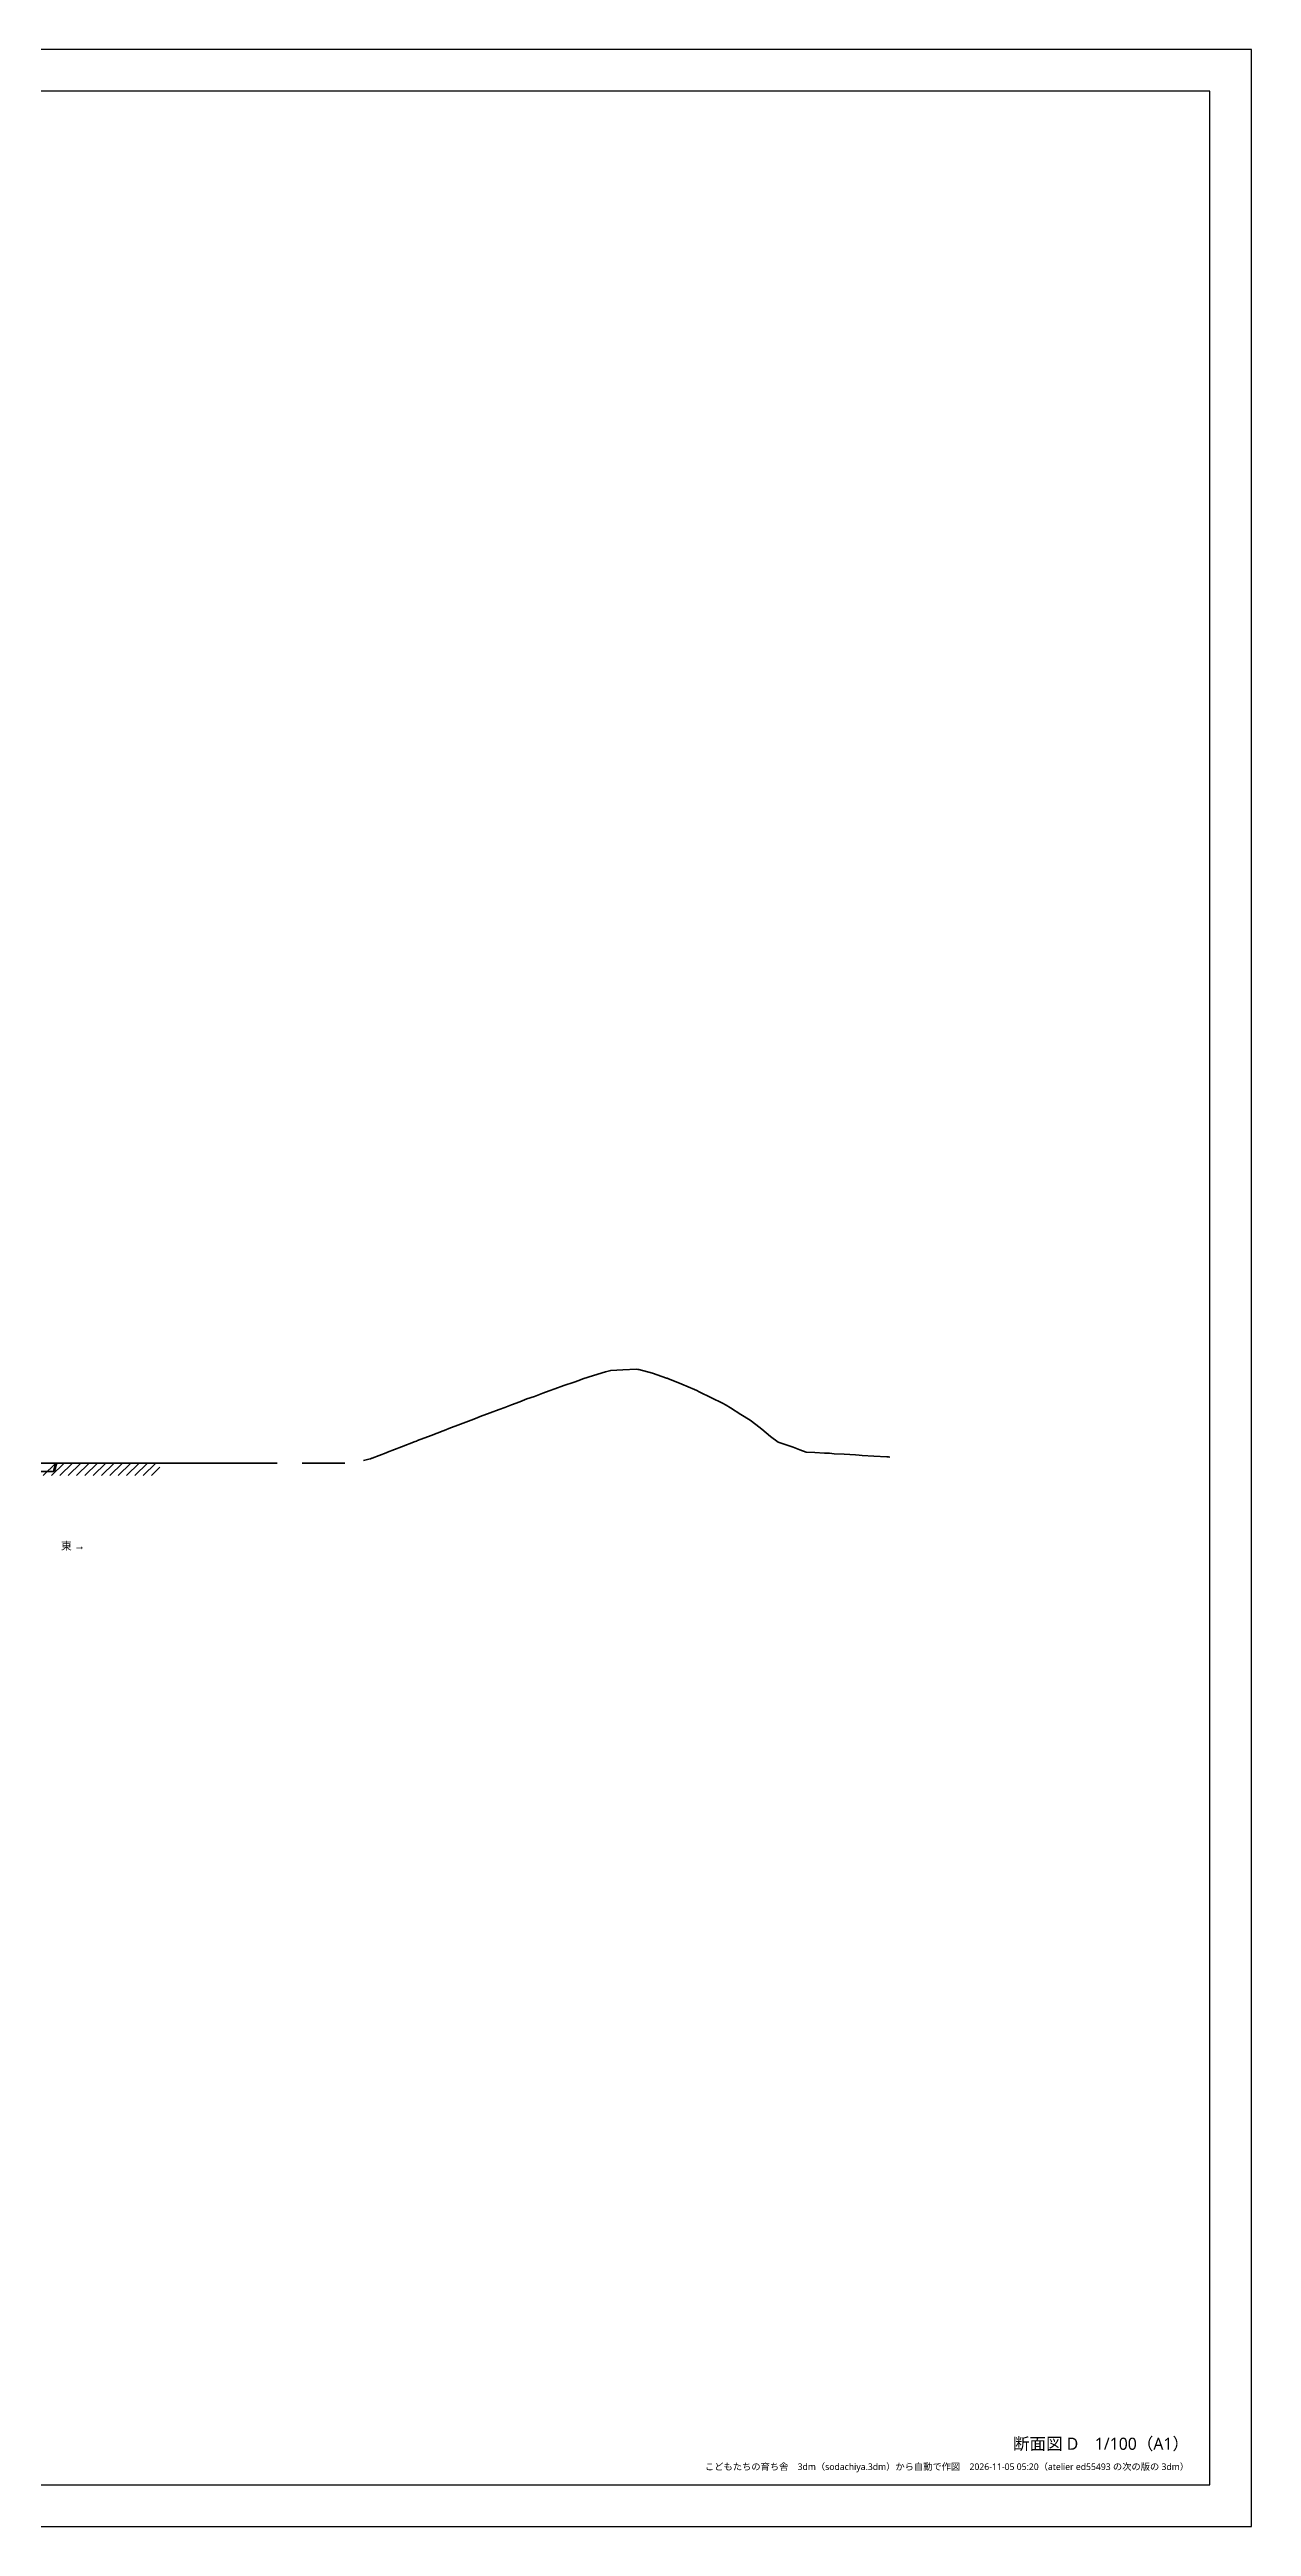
# Model space of a CAD drawing. Header units: millimetres. Extents: x 0 to 135734, y 0 to 59400.
# Drawn here: x 55250 to 84100, y 0 to 59400 of the extents above; entities that cross this region are included whole.
import ezdxf

# ---------------------------------------------------------------- set-up
doc = ezdxf.new("R2010")
doc.units = ezdxf.units.MM
for name, color, linetype, lineweight in [('01_切断（構造・壁）', 7, 'Continuous', 35), ('04_切断（機械室などの塊）', 7, 'Continuous', 35), ('10_見えがかり', 7, 'Continuous', 13), ('15_地盤', 8, 'Continuous', 9), ('80_図名・縮尺・方位', 7, 'Continuous', 18), ('90_図枠', 7, 'Continuous', 25)]:
    doc.layers.add(name, color=color, linetype=linetype, lineweight=lineweight)
doc.styles.add('JP', font='NotoSansCJKjp-Regular.otf')

msp = doc.modelspace()

# ---------------------------------------------------------------- linework, layer by layer
at = {"layer": '01_切断（構造・壁）'}
for points in [[(22600, 25500), (57900, 25500)], [(54800, 25500), (54807, 25472), (54850, 25300), (54920, 25300), (55350, 25300), (55357, 25328), (55400, 25500)]]:
    msp.add_lwpolyline(points, dxfattribs=at)
at = {"layer": '04_切断（機械室などの塊）'}
for points in [[(75422, 25646), (75388, 25648), (75350, 25650), (75034, 25669), (74752, 25687), (74680, 25691), (74599, 25696), (74326, 25712), (74082, 25725), (73971, 25740), (73848, 25742), (73617, 25757), (73412, 25762), (73263, 25822), (73097, 25879), (72909, 25948), (72742, 26000), (72555, 26137), (72346, 26311), (72201, 26424), (72071, 26533), (71847, 26670), (71595, 26827), (71493, 26888), (71401, 26942), (71138, 27069), (70844, 27213), (70784, 27240), (70731, 27263), (70430, 27392), (70093, 27531), (70076, 27537), (70061, 27541), (69722, 27654), (69391, 27748), (69368, 27749), (69342, 27751), (69014, 27738), (68721, 27725), (68660, 27709), (68591, 27692), (68305, 27600), (68051, 27521), (67951, 27483), (67840, 27445), (67597, 27358), (67380, 27285), (67243, 27231), (67089, 27176), (66889, 27101), (66710, 27039), (66535, 26969), (66338, 26898), (66181, 26838), (66040, 26787), (65827, 26703), (65587, 26615), (65472, 26570), (65370, 26533), (65118, 26433), (64836, 26329), (64764, 26301), (64700, 26277), (64410, 26162), (64085, 26041), (64056, 26029), (64030, 26019), (63702, 25890), (63360, 25761), (63348, 25756), (63334, 25751), (62997, 25620), (62986, 25616), (62974, 25612), (62961, 25607), (62948, 25602), (62786, 25561)], [(60713, 25500), (60660, 25500), (60330, 25500), (60161, 25500), (60009, 25500), (59806, 25500), (59579, 25500), (59452, 25500), (59339, 25500), (59098, 25500), (58828, 25500), (58744, 25500), (58669, 25500), (58390, 25500), (58077, 25500), (58036, 25500), (57999, 25500), (57682, 25500), (57328, 25500), (57328, 25500), (57326, 25500), (56973, 25500), (56658, 25500), (56619, 25500), (56576, 25500), (56265, 25500), (55988, 25500), (55911, 25500), (55825, 25500), (55596, 25500), (55400, 25500)], [(62336, 25500), (62096, 25500), (62019, 25500), (61931, 25500), (61832, 25500), (61600, 25500), (61322, 25500), (61318, 25500)]]:
    msp.add_lwpolyline(points, dxfattribs=at)
at = {"layer": '10_見えがかり'}
for points in [[(55400, 25500), (55401, 25500), (55351, 25300), (55350, 25300), (55400, 25500)], [(55404, 25500), (55405, 25500), (55355, 25300), (55355, 25300)], [(55407, 25500), (55408, 25500), (55358, 25300), (55357, 25300)], [(55410, 25500), (55411, 25500), (55361, 25300), (55360, 25300)], [(55413, 25500), (55415, 25500), (55365, 25300), (55363, 25300)], [(55417, 25500), (55426, 25500), (55370, 25300), (55368, 25300)], [(55428, 25500), (55432, 25500), (55382, 25300), (55372, 25300)]]:
    msp.add_lwpolyline(points, dxfattribs=at)
at = {"layer": '15_地盤'}
for points in [[(55100, 25200), (55400, 25500)], [(55300, 25200), (55600, 25500)], [(55500, 25200), (55800, 25500)], [(55700, 25200), (56000, 25500)], [(55900, 25200), (56200, 25500)], [(56100, 25200), (56400, 25500)], [(56300, 25200), (56600, 25500)], [(56500, 25200), (56800, 25500)], [(56700, 25200), (57000, 25500)], [(56900, 25200), (57200, 25500)], [(57100, 25200), (57400, 25500)], [(57300, 25200), (57600, 25500)], [(57500, 25200), (57800, 25500)], [(57700, 25200), (57900, 25400)]]:
    msp.add_lwpolyline(points, dxfattribs=at)
at = {"layer": '90_図枠'}
for points in [[(0, 0), (84100, 0), (84100, 59400), (0, 59400)], [(1000, 1000), (83100, 1000), (83100, 58400), (1000, 58400)]]:
    msp.add_lwpolyline(points, close=True, dxfattribs=at)

# ---------------------------------------------------------------- texts
at = {"layer": '80_図名・縮尺・方位', "attachment_point": 9, "style": 'JP'}
for s, insert, char_height in [('東 →', (56100, 23400), 187.9), ('断面図 D\u30001/100（A1）', (82600, 1800), 291.06), ('こどもたちの育ち舎\u30003dm（sodachiya.3dm）から自動で作図\u30002026-11-05 05:20（atelier ed55493 の次の版の 3dm）', (82600, 1300), 158.76)]:
    msp.add_mtext(s, dxfattribs=dict(at, insert=insert, char_height=char_height))

doc.saveas('drawing.dxf')
